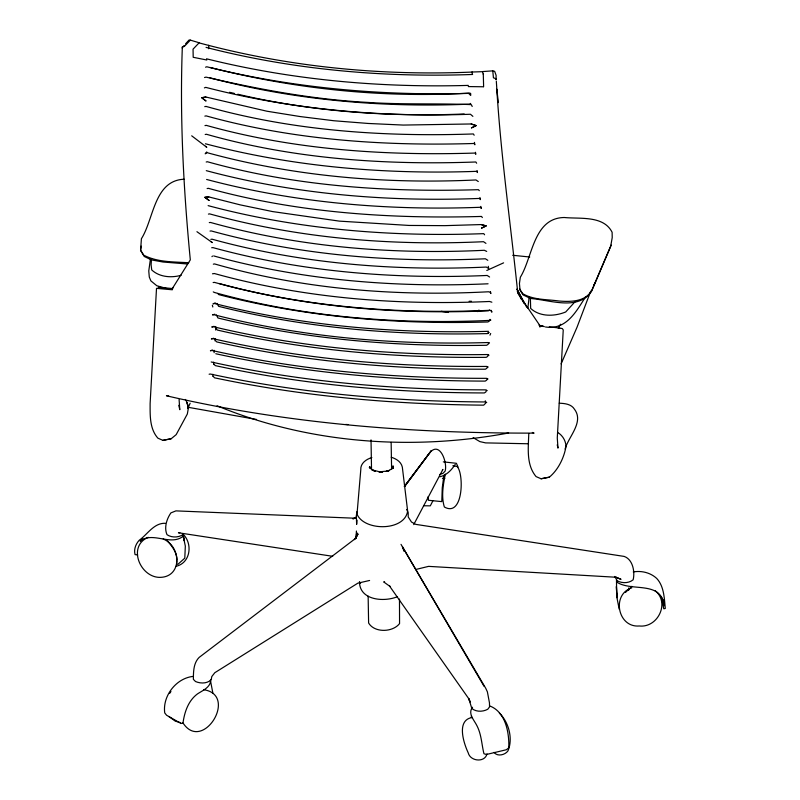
<?xml version="1.0" encoding="UTF-8"?>
<svg xmlns="http://www.w3.org/2000/svg" width="800" height="800" viewBox="0 0 800 800"><rect width="100%" height="100%" fill="white"/><g stroke="black" fill="none" stroke-linecap="round" stroke-linejoin="round"><path stroke-width="1.2" d="M472.23 74.34L472.23 72.06C380.29 75.96 287.98 66.88 199.06 42.87L193.05 49.16L193.2 57.29L206.81 60.01M208.7 48.76L208.71 45.29M215.65 330.03L215.68 326.49M214.13 352.67L214.18 350.33M356.15 538.26L356.41 531.02M471.39 717.61L471.46 715.7M213.6 364.54L213.7 362.15M356.18 538.45L356.41 533.88M199.2 42.77L190.35 40.13L184.34 46.42L182.34 46.79C179.71 117.79 183.48 189.18 190.31 259.87L172.93 287.61L172.32 289.77L156.51 288.36L150.12 403.56C150.12 415.32 149.54 428.79 157.9 438.17L162.89 440.35L165.71 439.81L171.17 438.74L176.18 434.64L187.33 414.01L188.32 408.47L187.06 402.4L185.35 399.44M528.78 433.47C528.36 447.86 526.06 464.73 536.08 476.59L541.08 478.77L549.36 477.16C558.3 469.74 564.09 457.7 566.02 446.38C565.73 440.62 562.55 435.28 557.56 432.38M151.52 258.62L151.1 264.74L151.72 269.93C159.41 277.17 171.41 278.06 181.17 275.27M530.38 298.34L530.66 308.42C539.99 317.06 554.55 316.53 565.7 311.98L575.18 301.58M212.77 376.47L212.95 374.32M616.82 593.23L617.21 597.75M214.94 340.83L215.14 338.5M357.01 520.15L356.64 524.36L356.31 515.77L357.02 511.49M176.86 561.01L176.56 563.97L177.85 564.34L184.79 558.16L185.33 546.12L182.85 534.24M527.86 308.21L529.15 297.16M150.45 258.88L148.77 270.94L149.29 277.03L150.89 280.89L156.8 285.73L166.55 288.49M141.2 246.11L140.58 250.3L144.22 256.46L151.35 259.86M531.11 298.54C550.27 300.08 578.61 311.08 591.62 291.14L610.65 246.48L612.22 237.6L612.12 232.29C603.57 215.27 580.07 219.09 564.25 217.5C533.37 217.98 532.67 257.29 520.35 277.2L519.43 283.48L520.04 290.18L523.16 294.96L530.29 298.35M443.92 475.36L442.26 487.76L441.78 501.62L428.41 500.27L428.19 496.53M356.2 537.66L357.02 532.87L357.07 535.97M590.73 291.15L577.03 327.24L561.1 363.92M445.32 474.1C443.22 484.8 441.09 496.38 444.35 506.99C463.34 517.79 464.23 473.58 457.07 466.47L452.84 465.77M203.79 689.72C238.65 695.07 202.62 753.19 183 722.96C184.53 712.12 188.19 700.86 197.37 693.98C202.64 690.42 210.88 687.36 210.65 679.76M486.99 753.84C485 762.82 470.33 761.49 468.23 752.87C463.69 743.16 456.05 720.03 472.25 717.48M432.95 500.71L430.3 505.85L423.83 505.76M490.05 319.36L489.34 321.06L487.89 321.97C397.54 324.64 306.52 317.28 218.85 294.64L217.71 293.46M489.99 335.15L490.69 333.49M488.8 342.63L488.08 344.36L486.62 345.28C396.37 346.9 305.79 339.4 217.96 317.99L216.38 314.96M488.39 354.72L487.67 356.43L486.22 357.34C395.86 358.15 305.28 350.51 217.16 330L215.56 327M487.56 366.59L486.84 368.3L485.39 369.21C395.16 369.51 304.86 361.88 216.75 341.92L215.6 340.74M487.37 378.49L486.65 380.2L485.19 381.11C394.78 380.86 304.21 373.03 215.79 353.75M486.52 390.34L485.81 392.02L484.36 392.94C394.12 392.75 303.54 384.87 215.3 365.61L214.16 364.42M611.12 245.09L592.07 289.78C586.09 301.83 570.81 301.96 559.19 301.03C546.98 299.26 533.68 300.15 522.71 293.68L519.52 288.8M187.78 408.55L190.13 403.24M565.08 449.07C568.34 436.88 584.16 422.22 574.55 409.36C571.42 404.05 564.81 403.42 559.27 403.21M413.71 524.63L442.91 469.43L442.39 470.05M594.01 284.78L595.55 282.09M356.81 536.13L358.07 533.96L354.41 539.62L355.06 538.8L199.15 657.41C193.44 663.09 193.43 671.79 193.37 679.33L195.51 681.52C200.52 683.69 207.18 683.75 211.23 679.67L211.78 676.58L214.82 672.7L357.82 583.18L369.6 580.47M472.55 707.24C467.41 713.66 474.43 720.32 477.1 726.05C481.5 734.72 481.67 744.57 483.95 753.74L486.39 754.49L506.3 749.76L508.76 747.85C509.37 732.83 505.68 711.91 489.68 705.93M169.67 693.37L170.95 691.53M558.68 327L560.61 324.23M585.62 296.77C575.98 311.84 566.44 330.13 545.49 326.99M477.76 311.64L478.96 310.02M404.65 486.4L429.7 452.78C440.07 440.43 447.67 463.17 445.11 471.15L442.9 473.38L439.86 474.42M404.74 486.32L431.36 450.63L404.23 486.48M182.11 47.92L184.19 45.44M206.77 151.95L205.2 153.8L206.94 152.63C294.34 176.56 385.62 184.18 475.97 179.96L478.28 181.54M211.95 256.67L212.47 256.08M631.86 586.32L625.47 592.44M185.58 43.79L189.09 40L190.35 40.13M142.88 538.77L140.18 541.17C152.64 531.11 170.23 546.25 182.99 536.4L183.19 534.27L184.22 540.66L182.81 534.21M455.26 464.4C451.55 469.92 446.86 475.19 439.91 476.76M216.97 303.37L218.58 306.32C306.24 328.33 396.97 335.75 487.18 333.6L488.62 332.71M487.18 333.6L489.11 332.46M489.75 310L488.33 310.84C397.88 314.6 306.53 307.45 219.02 283.48M470.7 103.42L469.33 104.16C382.11 107.78 294.39 100.2 209.89 77.8M148.24 537.32C127.5 545.93 139.62 576.56 159.12 577.37C182.36 577.81 181.66 546.68 163.22 539.01M631.78 587.86C611.32 594.35 617.66 627.83 639.28 625.98C657.83 628.08 670.29 602.57 654.98 590.54M183.07 534.57C178.36 537.7 171.77 537.83 167.02 534.71C163.93 527.75 166.65 518.98 170.91 512.89L175.92 510.88L355.36 518.24M470.09 93.05C383.13 98.23 294.81 89.08 210.21 67.48M356.53 516.98L352.78 518.84L354.5 518.44M486.8 270.47L503.6 262.85M212.48 273.8L214.4 273.53C303.77 298.29 397.09 305.52 489.51 301.48L491.87 302.19M215.33 302.9L213.02 303.82L214.32 303.47C303.77 326.26 396.43 333.78 488.54 331.32M204.39 87.89L205.75 87.36C292.08 109.74 381.46 117.35 470.45 114.25L472.88 116.36M397.55 596.64C384.34 602.26 359.31 600.52 359.49 581.56M371.86 457.6C366.34 459.13 360.34 463.3 360.79 469.7L357.01 514.16C364.22 531.37 404.81 531.36 407.64 510.99L402.32 467.09C401.13 461.73 396.12 458.72 391.21 457.23M205.56 67.2L206.8 66.78C292.39 88.04 380.57 95.85 468.63 93.38L470.71 95.49L470.7 93.55M213.6 338.23L211.36 338.98L212.68 338.6C302.48 359.29 394.66 367.07 486.68 366.43L488.17 367.1M214.01 326.31L211.77 327.06L213.08 326.66C302.93 348.1 395.3 355.76 487.52 354.54L489 355.22M212.65 350.04L210.41 350.79L211.72 350.42C301.91 370.65 394.19 378.44 486.5 378.33L487.98 378.98M214.79 314.21L212.52 314.91L213.81 314.68C303.19 337.59 395.96 345.21 488.03 342.54L489.5 343.05M182.99 723.04L180.98 723.47L166.59 715.25L164.73 712.9C162.4 696.04 176.14 678.05 193.35 676.38M204.53 77.52L206.06 77.13C259.29 89.47 313.28 99.51 367.93 102.42C402.27 104.75 437.18 103.22 471.29 104.62L472.2 106.46M415.65 569.51L428.59 566.37L616.43 577.27M206.19 162.02L207.38 161.74C295.4 186.37 387.65 192.38 478.46 189.68L479.29 190.69M176.02 566.3C190.77 563.02 193.06 543.2 182.6 533.74M490.84 320.09L489.38 320.41C397.08 324.57 303.72 317.23 214.48 292.48L213.26 291.9M204.97 125.62L206.23 125.36C293.53 149.81 384.94 155.87 475.03 153.06L475.82 154.29L475.46 152.26M207.13 188.57L208.35 188.32C297.06 212.86 390.02 219.02 481.52 216.44L482.35 217.57M204.75 106.66L206.03 106.41C292.77 130.88 383.82 137.01 473.38 133.95L474.15 135.22M204.86 116.13L206.14 115.88C293.17 140.09 384.32 146.22 474.11 143.48L474.87 144.76L474.42 142.37M162.89 440.35L171.17 438.74M541.08 478.77L549.36 477.16M205.85 97.02L201.72 97.72L205.91 100.91L201.72 97.72L205.85 97.02L266.95 111.22L300.12 116.55L333.82 120.74L368.18 123.46L403.27 125.07L471.19 123.97L476.17 125.6L471.48 127.88L476.17 125.6L471.19 123.97M205.44 143.78C293.57 166.98 385.76 174.6 476.69 171.33L477.47 172.56L477.1 170.54M213.33 264.17L214.56 263.93C303.31 289.41 396.61 296.58 488.58 291.77L490.1 292.28L490.89 293.52L490.42 291.57M205.19 134.5L206.45 134.27C293.84 159.09 385.58 165.23 475.85 161.99L476.64 163.23M184.13 179.23C154.05 180.41 153.81 219.28 141.41 238.7L140.58 250.3L143.77 255.18C157.45 262.38 173.68 261.76 188.75 262.76M208.42 214.1L209.64 213.88C298.53 238.44 391.58 245.97 483.52 241.7L485.94 243.39M508.63 432.99C411.59 450.94 308.64 443.71 217.08 405.78M206.62 179.46C295.55 203.11 388.7 210.74 480.51 207.28L481.31 208.47L480.84 206.39M206.29 170.66C295.06 194.42 387.95 201.97 479.61 198.43L480.41 199.62L479.94 197.53M213.14 282.55L214.43 282.37C303.83 307.03 397.17 314.3 489.61 310.32L491.17 310.79L491.9 312.16L491.14 310.32M211.68 247.75L212.9 247.6C302.04 272.04 395.04 279.42 487.18 275.46L489.58 277.01M208.13 205.64C297.63 229.52 391.35 237.06 483.75 233.64L484.58 234.77M210.02 231.08L211.24 230.93C300.31 255.45 393.31 262.89 485.4 258.78L487.81 260.32M210.84 239.36L212.06 239.2C301.11 263.73 394.23 271.22 486.31 267.06L488.72 268.6L488.26 266.28M209.11 374.21L210.42 374.05C300.64 393.36 393.03 401.4 485.21 401.96L486.71 402.41M208.8 196.91L204.84 197.31L209.02 200.41L204.84 197.31L208.8 196.91L240.27 204.88L272.61 211.58L339.39 221.13L409.02 225.44L444.78 225.65L481.14 224.57L486.2 225.9L481.59 228.1L486.2 225.9L481.14 224.57M209.28 222.6L210.52 222.46C299.38 247.25 392.38 254.71 484.34 250.28L486.71 251.42M633.27 571.93C641.54 570.47 650.51 572.66 656.72 578.44C664.11 586.34 664.29 598.37 665.29 608.46L663.85 608.78L663.58 608.05L661.59 597.28M165.35 523.29C153.94 522.81 147.57 534.32 139.32 540.17C135.76 543.91 133.63 549.49 135.07 554.59L137.64 554.98M168.6 395.61L166.44 395.77C286.7 423.66 410.81 433.37 534.08 433.12L532.32 432.46M482.64 71.57L492.77 70.86L494.67 71.33L496.1 75.33L496.12 79.82L495.79 78.63L493.44 77.82L492.77 70.86M464.21 113.99C388.34 117.02 311.83 111.68 237.81 94.22M488.08 283.79C396 287.87 302.72 280.44 213.67 255.92M179.87 532.72L178.43 532.77L332.7 556.31M384.6 581.86L383.66 581.9L390.03 586.45L389.52 586.02L468.32 698.07L470.2 701.99L468.75 698.49L471.84 708.51C476.3 712.12 482.91 711.89 487.78 709.24L489.54 706.91L489.47 702.89L487.39 691.85L485.74 688.3L402.43 546.78L404 551.28M471.88 72.03L482.51 71.67L483.16 74.14M472.62 74.47C382.99 77.7 293.05 69.72 206.07 47.39M468.35 85.4C380.3 87.87 292.11 80.07 206.52 58.81M158.16 287.27L172.25 288.52L172.93 287.61M469.12 301.28L471.49 301.27M468.26 86.57L483.49 86.78M256.54 419.46L188.06 407.28M528.55 443.77L485.58 442.89L479.88 441.61L473.14 437.66M187.54 263.99L163.07 262.02L152.17 260.04M558.24 328.26L559.66 328.31M345.7 424.43L348.14 424.61M163.45 287.68L161.64 287.53L163.7 287.98M162.18 288L163.88 288.14M512.66 255.27L529.73 257.01M443.31 461.87L456.4 463.29L458.02 467.02M543.2 326.22L539.63 325.67M442.42 478.25L444.81 478.5M549.3 326.85L560.26 328.12L562.34 328.61L563.24 329.95L557.28 438L557.99 448.12L557.23 444.83M180.52 722.65L175.26 721.13L168.84 716.49M441.19 311.31L448.5 312.47M211.2 361.98C301.25 381.89 393.57 389.85 485.69 389.86L487.19 390.63M229.51 92.28L234.25 93.39M538.99 325.14L544.41 326.68M616.47 577.43L621.02 579.34L616.13 577.29M211 241.66L212.3 242.58L196.93 231.69M191.69 135.81L206.81 147.31L205.51 146.32M499.34 713.07C508.81 722.18 513.24 738.84 507.93 750.94C505.13 754.94 497.39 756.92 494.07 752.38M213.41 376.59L214.53 377.82C302.94 396.46 393.4 404.39 483.68 405.16L485.88 402.99L485.28 400.8M167.55 541.03C172.18 546.39 176.98 552.59 176.96 560.02M401.01 544.35L484.1 686.36M521.52 299.61L517.23 291.06M526.71 307.26L516.97 289.01L523.96 303.39M406.65 509.46L408.2 512.59L408.21 516.94L411.46 522L415.78 524.37L624.14 556.41C632.89 559.38 635.07 571.83 633.15 579.8C628.71 583.4 622.1 583.44 617.18 580.8L614.78 576.46M369.98 467.3L369.64 466.58L370.57 468.43L369.27 467.34L373.47 470.69L375.46 471.22L372.58 470.03L380.74 472.08L382.66 471.95L378.93 471.88L388.3 470.97L389.42 470.35L386.27 471.42L388.3 470.97L393.26 467.79L391.79 468.83L393.16 467.02L392.84 467.73L393.06 465.85L393.1 468.24M360.21 582.41L360.57 583.49M212.35 305.21L212.82 307M619.2 609.18L616.66 596.29L616.49 580.44L616.8 582.09C631.63 592.15 661.21 580.08 664.19 605.77L663.06 599.71M178.78 405.32L179.8 409.7L179.09 399.59M210.42 680.37L212.9 693.27M539.97 327.11L539.38 324.83L517.79 293.14C510.78 225.26 501.08 157.56 496.81 89.36L497.04 92.23L496.33 81.29M496.81 89.36L498.38 102.63M483.62 86.68L483.29 74.04M628.6 588.03L628.64 590.47M399.48 599.08L399.56 623.59C392.72 632.41 374.53 633.02 368.61 623.01L368.14 596.16M391.14 442.38L391.6 468.62M371.02 439.89L371.54 469.88M187.2 402.71L188.32 408.47L187.2 402.71M616.81 596.18L616.41 586.57L616.81 596.18"/></g></svg>
